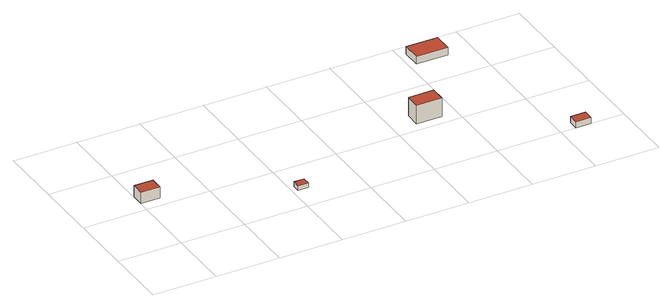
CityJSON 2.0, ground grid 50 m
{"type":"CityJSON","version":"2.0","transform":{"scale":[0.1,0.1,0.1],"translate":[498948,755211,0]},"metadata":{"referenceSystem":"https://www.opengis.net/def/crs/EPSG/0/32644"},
"CityObjects":{
"building1":{"type":"Building","attributes":{"name":"Residential Block A","yearOfConstruction":2018,"measuredHeight":9,"storeysAboveGround":3,"parcelRef":"PARCEL-001"},"geometry":[{"type":"Solid","lod":"1","boundaries":[[[[0,1,2,3]],[[4,5,6,7]],[[0,1,5,4]],[[1,2,6,5]],[[2,3,7,6]],[[3,0,4,7]]]],"semantics":{"surfaces":[{"type":"GroundSurface"},{"type":"RoofSurface"},{"type":"WallSurface"}],"values":[[0,1,2,2,2,2]]}}]},
"building2":{"type":"Building","attributes":{"function":"Residential","name":"House B","yearOfConstruction":2015,"measuredHeight":4,"storeysAboveGround":1,"parcelRef":"PARCEL-001"},"geometry":[{"type":"Solid","lod":"1","boundaries":[[[[8,9,10,11]],[[12,13,14,15]],[[8,9,13,12]],[[9,10,14,13]],[[10,11,15,14]],[[11,8,12,15]]]],"semantics":{"surfaces":[{"type":"GroundSurface"},{"type":"RoofSurface"},{"type":"WallSurface"}],"values":[[0,1,2,2,2,2]]}}]},
"building3":{"type":"Building","attributes":{"name":"Commercial Tower C","yearOfConstruction":2022,"measuredHeight":15,"storeysAboveGround":5,"parcelRef":"PARCEL-002"},"geometry":[{"type":"Solid","lod":"1","boundaries":[[[[16,17,18,19]],[[20,21,22,23]],[[16,17,21,20]],[[17,18,22,21]],[[18,19,23,22]],[[19,16,20,23]]]],"semantics":{"surfaces":[{"type":"GroundSurface"},{"type":"RoofSurface"},{"type":"WallSurface"}],"values":[[0,1,2,2,2,2]]}}]},
"building4":{"type":"Building","attributes":{"function":"Industrial","name":"Warehouse E","yearOfConstruction":2019,"measuredHeight":6,"storeysAboveGround":2,"parcelRef":"PARCEL-002"},"geometry":[{"type":"Solid","lod":"1","boundaries":[[[[24,25,26,27]],[[28,29,30,31]],[[24,25,29,28]],[[25,26,30,29]],[[26,27,31,30]],[[27,24,28,31]]]],"semantics":{"surfaces":[{"type":"GroundSurface"},{"type":"RoofSurface"},{"type":"WallSurface"}],"values":[[0,1,2,2,2,2]]}}]},
"building5":{"type":"Building","attributes":{"function":"Commercial","name":"Shop D","yearOfConstruction":2020,"measuredHeight":5,"storeysAboveGround":1,"parcelRef":"PARCEL-002"},"geometry":[{"type":"Solid","lod":"1","boundaries":[[[[32,33,34,35]],[[36,37,38,39]],[[32,33,37,36]],[[33,34,38,37]],[[34,35,39,38]],[[35,32,36,39]]]],"semantics":{"surfaces":[{"type":"GroundSurface"},{"type":"RoofSurface"},{"type":"WallSurface"}],"values":[[0,1,2,2,2,2]]}}]}
},
"vertices":[
[5,590,0],[155,590,0],[155,690,0],[5,690,0],[5,590,90],[155,590,90],[155,690,90],[5,690,90],
[1040,210,0],[1120,210,0],[1120,270,0],[1040,270,0],[1040,210,40],[1120,210,40],[1120,270,40],[1040,270,40],
[2180,580,0],[2380,580,0],[2380,700,0],[2180,700,0],[2180,580,150],[2380,580,150],[2380,700,150],[2180,700,150],
[2555,1265,0],[2805,1265,0],[2805,1415,0],[2555,1415,0],[2555,1265,60],[2805,1265,60],[2805,1415,60],[2555,1415,60],
[3120,0,0],[3240,0,0],[3240,80,0],[3120,80,0],[3120,0,50],[3240,0,50],[3240,80,50],[3120,80,50]
]}
